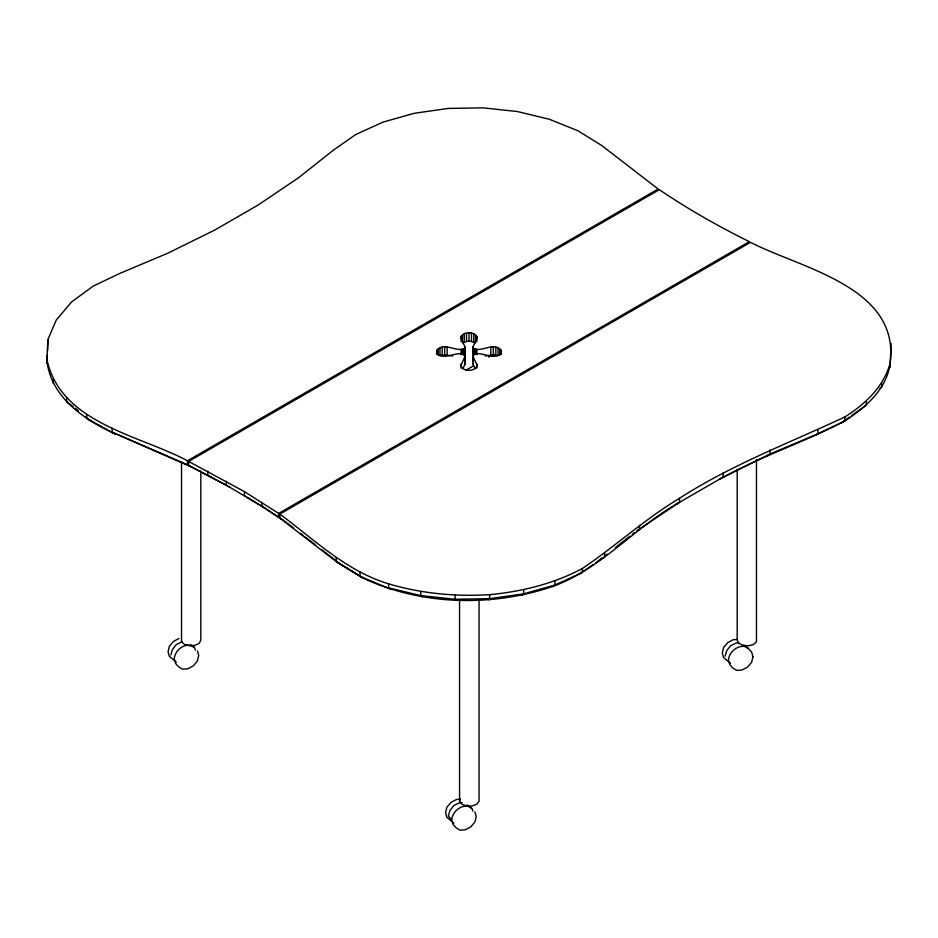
<?xml version="1.0" encoding="UTF-8"?>
<svg xmlns="http://www.w3.org/2000/svg" width="938" height="938" viewBox="0 0 938 938"><rect width="100%" height="100%" fill="white"/><g stroke="black" fill="none" stroke-linecap="round" stroke-linejoin="round"><path stroke-width="1.41" d="M46.9 359.617L47.932 339.497L56.303 319.975L71.628 301.895L93.214 286.102L120.087 273.298L167.949 253.143L214.849 230.009L258.478 204.812L298.554 177.739L333.471 150.103L355.643 134.591L383.009 122.128L414.303 113.275L448.13 108.445L482.964 107.847L517.237 111.516L549.387 119.278L577.972 130.781L601.715 145.507L658.159 189.019L187.483 460.757C138.965 434.845 61.005 423.519 46.9 359.617C49.96 396.446 84.103 419.79 115.069 433.931L112.126 432.184L112.126 428.174M46.9 363.627L47.346 355.01M47.568 350.706L47.932 339.497M890.068 363.592C900.597 286.711 800.22 268.256 750.517 242.332L279.841 514.083L279.841 518.104L336.285 561.604L363.252 578.218C422.053 605.502 491.242 607.085 552.376 586.602C601.141 569.108 634.885 527.074 679.522 502.299L679.522 498.277C731.405 464.826 789.163 443.006 844.786 416.988C864.977 404.348 883.326 387.148 890.068 363.592C886.879 389.153 865.293 407.713 844.786 421.01C804.03 442.267 760.073 456.665 719.809 479.048L770.051 453.969L817.913 433.813L844.786 421.01L844.786 416.988M890.068 367.614L891.1 343.484M462.856 368.74L465.295 363.475L465.295 347.658L460.793 337.492C462.962 331.184 475.027 331.184 477.196 337.492L472.705 347.658L472.705 363.475L475.144 368.74M472.705 355.701A3.283 1.899 0 0 0 472.987 356.346L472.811 355.033M465.295 347.658L465.014 348.315C456.618 352.864 444.46 341.584 437.049 350.109L437.049 352.993C444.448 361.493 456.618 350.237 465.025 354.775L465.189 356.1L460.804 365.597C462.962 371.917 475.038 371.917 477.208 365.597L472.822 356.1L472.987 354.787C481.382 350.226 493.54 361.505 500.951 352.993L500.951 350.109C493.54 341.596 481.382 352.864 472.975 348.315M479.06 600.097L479.06 801.333L476.75 804.253L472.084 805.988L466.538 805.988L461.871 804.253L459.573 801.333L460.101 799.223M170.892 654.97L172.404 649.565L176.321 644.547L181.984 641.78M474.933 811.933L476.234 816.459L474.933 821.981L470.794 826.882L465.354 829.767L459.925 830.153L455.786 827.515L453.171 824.502L451.659 819.847C452.562 811.898 459.843 805.308 467.968 806.164L472.107 808.802L472.869 811.124M725.109 656.19L726.633 650.796L730.55 645.766L736.213 642.999L738.921 642.811M489.202 599.874L489.871 594.645C521.997 591.55 553.748 583.776 582.357 568.51C615.527 546.139 645.086 518.902 679.522 498.277M522.009 595.184L523.697 593.836L554.991 584.995L582.357 572.532L582.357 568.51M595.642 562.812L602.7 557.664M604.963 555.871L607.226 554.077M615.164 547.792L629.914 536.126M632.177 534.332L634.451 532.538M841.269 423.05L849.418 417.082M851.739 415.382L866.372 405.216L866.372 401.194M578.91 574.513L593.25 564.477M637.957 530.04L679.522 502.299M879.387 388.672L881.697 387.148L881.697 383.126M552.376 586.602L554.991 584.995L554.991 580.974M815.192 435.466L817.913 433.813L817.913 429.803M600.426 559.458L604.529 557.008L604.529 552.986M767.003 455.762L770.051 453.969L770.051 449.959M636.55 531.072L639.446 529.384L639.446 525.362M188.644 461.437L244.419 491.618L244.419 495.639L265.337 508.384L226.398 485.227L188.644 465.447L188.644 461.437L659.32 189.687C688.058 209.115 718.25 226.328 749.356 241.664L278.68 513.414L278.68 517.436L283.311 520.109M465.963 370.193L473.549 365.808M488.71 357.061L493.763 354.142M675.911 504.386L723.151 477.114L723.151 473.092M475.566 334.772L475.566 342.816L469 340.916L462.434 342.816L462.434 334.772M178.935 638.52L173.495 641.404L169.368 646.305L168.054 651.828L169.368 656.354L176.321 662.134M452.737 355.971L444.659 354.845L439.945 355.795L439.945 347.752M485.263 355.971L493.341 354.857L498.055 355.795L498.055 347.752M737.245 639.458L733.164 639.739L727.724 642.624L723.585 647.525L722.283 653.047L723.585 657.573L730.55 663.354M460.523 799.223L456.443 799.504L451.002 802.389L446.863 807.29L445.562 812.812L446.863 817.338L453.828 823.118M462.2 802.576L459.491 802.764L453.828 805.531L449.912 810.549L448.387 815.954L451.659 819.847M461.109 353.755L465.295 355.443A3.283 1.899 0 0 0 462.27 353.685M279.841 514.083C314.394 539.713 346.403 571.16 388.613 583.823C421.432 593.578 455.751 596.791 489.871 594.645M229.88 487.232L187.483 464.779L112.126 432.184L190.965 466.796M115.609 434.2L86.613 418.489L86.613 414.467M475.73 349.417L472.705 347.658A3.283 1.899 0 0 0 475.73 349.417L475.718 353.438M211.273 477.172L207.79 475.167L207.79 471.146M336.285 561.604L363.252 578.218L336.285 561.604L336.285 557.594M438.187 354.294L439.945 355.338M244.419 491.618L278.68 513.414M390.982 589.369L360.028 576.342L360.028 572.321M266.533 509.17L282.15 519.441M278.68 517.436L261.854 506.379L261.854 502.358M743.822 645.145L748.395 648.275M467.101 804.898L471.673 808.04M190.742 644.699L194.166 647.056M284.472 521L293.688 528.106M300.594 533.429L302.904 535.211M305.202 536.982L315.578 544.978M321.335 549.41L338.618 562.73M73.141 406.412L66.68 401.98L66.68 397.958M75.298 408.182L78.511 410.856M86.026 417.082L90.329 420.646M422.17 596.896L420.763 595.607L388.613 587.845L388.613 583.823M195.362 650.128L194.6 647.806L190.461 645.168C182.335 644.324 175.054 650.913 174.151 658.863L175.676 663.506L178.279 666.519L182.418 669.157L187.858 668.782L193.298 665.898L197.426 660.997L198.727 655.474L197.426 650.949M455.411 600.449L455.036 595.243M465.178 355.033L465.014 356.346L465.014 348.315M756.474 459.514L756.474 641.791L753.472 644.488L748.43 645.813L742.943 645.367L738.745 643.269L737.186 640.197L737.186 469.575M523.697 589.814L523.697 593.836L489.871 598.667L455.036 599.265L420.763 595.607L420.763 591.585M501.338 351.551L501.338 354.236M500.951 350.109L500.951 354.13M499.813 348.807L499.813 355.502M495.827 347.072L495.827 355.115M493.341 346.814L493.341 354.857M490.832 347.001L490.832 355.045M476.75 336.062L476.879 341.62M476.879 349.346L476.879 354.705M476.879 364.155L476.879 368.177M474.593 349.253L474.593 354.611M473.749 333.752L473.749 341.795M473.643 348.866L473.643 355.572M472.811 347.001L472.822 364.143M471.497 333.107L471.497 341.139M469 332.884L469 340.916M466.503 333.107L466.503 341.139M465.178 346.99L465.189 364.132M464.24 333.752L464.24 341.795M464.345 348.866L464.345 355.561M463.395 349.241L463.395 354.599M462.27 349.417L462.27 353.427M461.238 336.062L461.121 341.62M461.121 364.155L461.121 368.177M461.109 349.346L461.109 354.705M459.573 600.097L459.573 801.333M447.168 347.001L447.168 355.033M444.659 346.814L444.659 354.845M442.173 347.072L442.173 355.103M438.187 348.795L438.187 355.502M437.049 350.109L437.049 354.118M436.662 351.551L436.662 354.224M226.398 481.206L226.398 485.227M200.814 471.04L200.814 640.197L199.255 643.269L195.057 645.367L189.57 645.813L184.528 644.488L181.526 641.791L181.526 462.141M187.483 460.757L187.483 464.779M53.243 379.398L53.243 383.419M752.956 656.694L751.655 662.216L747.516 667.117L742.075 670.013L736.647 670.389L732.508 667.75L729.893 664.737L728.38 660.082C729.283 652.133 736.565 645.543 744.69 646.399L748.829 649.037L751.655 652.168L752.956 656.694M465.307 363.463L465.025 362.818A3.283 1.899 0 0 1 465.295 363.475"/></g></svg>
